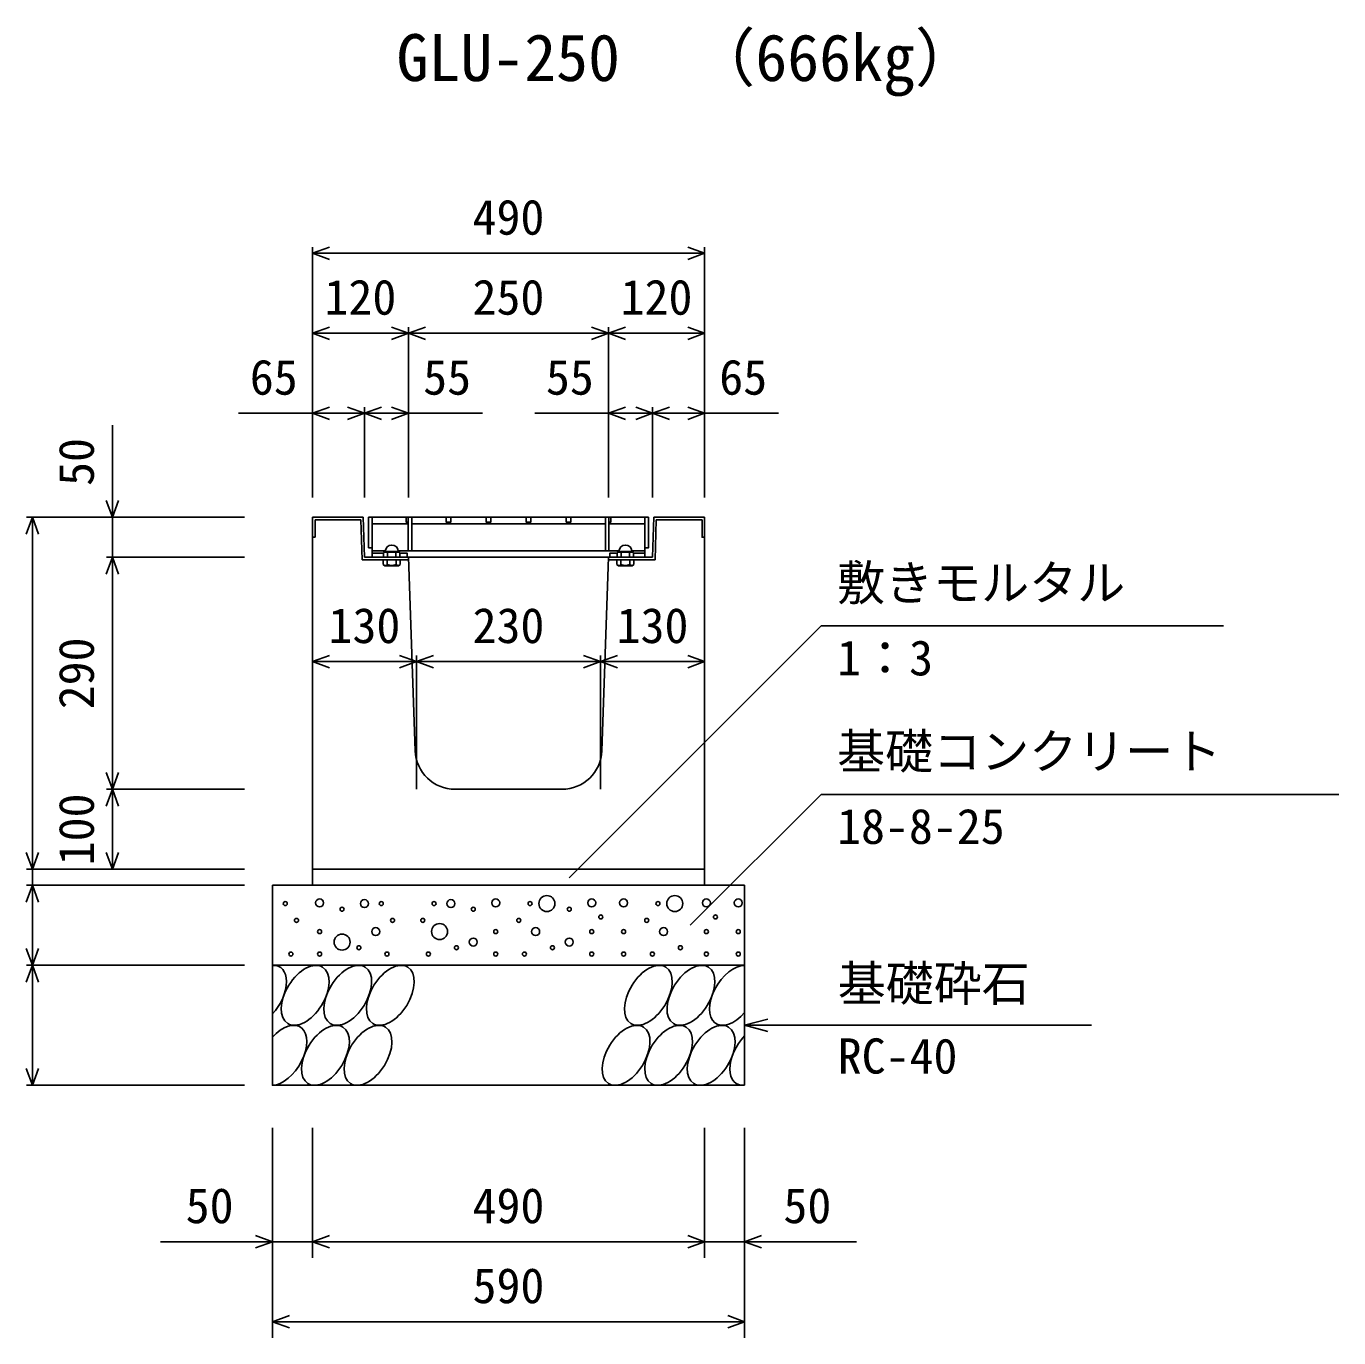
# Model space of a CAD drawing. Units: millimetres, scale not verified. Extents: x -25200 to 25200, y -8910 to 8910.
# Drawn here: x 2603 to 4244, y 4307 to 5946 of the extents above; entities that cross this region are included whole.
import ezdxf
from ezdxf.enums import TextEntityAlignment as Align

# ---------------------------------------------------------------- set-up
doc = ezdxf.new("R2010")
doc.units = ezdxf.units.MM
doc.header["$LTSCALE"] = 30
for name, color, linetype, lineweight in [('0-0_DIM', 7, 'Continuous', 25), ('0-2_HATCH', 6, 'Continuous', 25), ('0-5_OUTLINE', 3, 'Continuous', 25), ('0-7_TXT', 7, 'Continuous', 25)]:
    doc.layers.add(name, color=color, linetype=linetype, lineweight=lineweight)
doc.styles.add('ＭＳ ゴシック', font='')
doc.styles.get('ＭＳ ゴシック').set_extended_font_data('MS Gothic')

msp = doc.modelspace()

# ---------------------------------------------------------------- linework, layer by layer
at = {"layer": '0-0_DIM'}
for p, q in [((2961.1, 5669.64), (2961.1, 5357.03)), ((3451.1, 5662.14), (2961.1, 5662.14)), ((3451.1, 5669.64), (3451.1, 5357.03)), ((3081.1, 5562.14), (2961.1, 5562.14)), ((3081.1, 5569.64), (3081.1, 5357.03)), ((3081.1, 5562.14), (3331.1, 5562.14)), ((3331.1, 5569.64), (3331.1, 5357.03)), ((3331.1, 5562.14), (3451.1, 5562.14)), ((2961.1, 5462.14), (2868.78, 5462.14)), ((2961.1, 5462.14), (3026.1, 5462.14)), ((3026.1, 5469.64), (3026.1, 5357.03)), ((3081.1, 5462.14), (3026.1, 5462.14)), ((3081.1, 5462.14), (3173.41, 5462.14)), ((3331.1, 5462.14), (3238.78, 5462.14)), ((3331.1, 5462.14), (3386.1, 5462.14)), ((3386.1, 5469.64), (3386.1, 5357.03)), ((3451.1, 5462.14), (3386.1, 5462.14)), ((3451.1, 5462.14), (3543.41, 5462.14)), ((2711.1, 5332.11), (2711.1, 5447.31)), ((2603.6, 5332.11), (2876.1, 5332.11)), ((2611.1, 5332.11), (2611.1, 4892.11)), ((2711.1, 5332.11), (2711.1, 5282.11)), ((2703.6, 5282.11), (2876.1, 5282.11)), ((2711.1, 5282.11), (2711.1, 4992.11)), ((3596.67, 5196.35), (3281.79, 4881.47)), ((3596.67, 5196.35), (4099.32, 5196.35)), ((3091.1, 5151.69), (2961.1, 5151.69)), ((3091.1, 4992.11), (3091.1, 5159.19)), ((3091.1, 5151.69), (3321.1, 5151.69)), ((3321.1, 4992.11), (3321.1, 5159.19)), ((3321.1, 5151.69), (3451.1, 5151.69)), ((2703.6, 4992.11), (2876.1, 4992.11)), ((2711.1, 4992.11), (2711.1, 4892.11)), ((3596.67, 4985.76), (3433.01, 4822.11)), ((3596.67, 4985.76), (4243.54, 4985.76)), ((2603.6, 4892.11), (2876.1, 4892.11)), ((2603.6, 4872.11), (2876.1, 4872.11)), ((2603.6, 4772.11), (2876.1, 4772.11)), ((2611.1, 4772.11), (2611.1, 4622.11)), ((3501.1, 4697.11), (3530.07, 4704.87)), ((3501.1, 4697.11), (3934.41, 4697.11)), ((3501.1, 4697.11), (3530.07, 4689.34)), ((2603.6, 4622.11), (2876.1, 4622.11)), ((2911.1, 4306.59), (2911.1, 4568.94)), ((2961.1, 4406.59), (2961.1, 4568.94)), ((3451.1, 4406.59), (3451.1, 4568.94)), ((3501.1, 4306.59), (3501.1, 4568.94)), ((2771.21, 4426.59), (2911.1, 4426.59)), ((2911.1, 4426.59), (2961.1, 4426.59)), ((2961.1, 4426.59), (3451.1, 4426.59)), ((3501.1, 4426.59), (3451.1, 4426.59)), ((3640.98, 4426.59), (3501.1, 4426.59)), ((2911.1, 4326.59), (3501.1, 4326.59))]:
    msp.add_line(p, q, dxfattribs=at)
for points in [[(2982.24, 5654.45), (2961.1, 5662.14), (2982.24, 5669.84)], [(3429.95, 5669.84), (3451.1, 5662.14), (3429.95, 5654.45)], [(2982.24, 5554.45), (2961.1, 5562.14), (2982.24, 5569.84)], [(3059.95, 5554.45), (3081.1, 5562.14), (3059.95, 5569.84)], [(3102.24, 5554.45), (3081.1, 5562.14), (3102.24, 5569.84)], [(3309.95, 5569.84), (3331.1, 5562.14), (3309.95, 5554.45)], [(3352.24, 5569.84), (3331.1, 5562.14), (3352.24, 5554.45)], [(3429.95, 5569.84), (3451.1, 5562.14), (3429.95, 5554.45)], [(2982.24, 5469.84), (2961.1, 5462.14), (2982.24, 5454.45)], [(3004.95, 5469.84), (3026.1, 5462.14), (3004.95, 5454.45)], [(3047.24, 5469.84), (3026.1, 5462.14), (3047.24, 5454.45)], [(3059.95, 5469.84), (3081.1, 5462.14), (3059.95, 5454.45)], [(3352.24, 5469.84), (3331.1, 5462.14), (3352.24, 5454.45)], [(3364.95, 5469.84), (3386.1, 5462.14), (3364.95, 5454.45)], [(3407.24, 5469.84), (3386.1, 5462.14), (3407.24, 5454.45)], [(3429.95, 5469.84), (3451.1, 5462.14), (3429.95, 5454.45)], [(2703.4, 5353.25), (2711.1, 5332.11), (2718.79, 5353.25)], [(2603.4, 5310.96), (2611.1, 5332.11), (2618.79, 5310.96)], [(2703.4, 5260.96), (2711.1, 5282.11), (2718.79, 5260.96)], [(2982.24, 5159.38), (2961.1, 5151.69), (2982.24, 5143.99)], [(3069.95, 5159.38), (3091.1, 5151.69), (3069.95, 5143.99)], [(3112.24, 5159.38), (3091.1, 5151.69), (3112.24, 5143.99)], [(3299.95, 5159.38), (3321.1, 5151.69), (3299.95, 5143.99)], [(3342.24, 5159.38), (3321.1, 5151.69), (3342.24, 5143.99)], [(3429.95, 5159.38), (3451.1, 5151.69), (3429.95, 5143.99)], [(2718.79, 5013.25), (2711.1, 4992.11), (2703.4, 5013.25)], [(2703.4, 4970.96), (2711.1, 4992.11), (2718.79, 4970.96)], [(2618.79, 4913.25), (2611.1, 4892.11), (2603.4, 4913.25)], [(2718.79, 4913.25), (2711.1, 4892.11), (2703.4, 4913.25)], [(2611.1, 4892.11), (2611.1, 4872.11), (2611.1, 4772.11)], [(2618.79, 4850.96), (2611.1, 4872.11), (2603.4, 4850.96)], [(2618.79, 4793.25), (2611.1, 4772.11), (2603.4, 4793.25)], [(2618.79, 4750.96), (2611.1, 4772.11), (2603.4, 4750.96)], [(2618.79, 4643.25), (2611.1, 4622.11), (2603.4, 4643.25)], [(2889.95, 4434.29), (2911.1, 4426.59), (2889.95, 4418.9)], [(2982.24, 4434.29), (2961.1, 4426.59), (2982.24, 4418.9)], [(3429.95, 4434.29), (3451.1, 4426.59), (3429.95, 4418.9)], [(3522.24, 4434.29), (3501.1, 4426.59), (3522.24, 4418.9)], [(2932.24, 4334.29), (2911.1, 4326.59), (2932.24, 4318.9)], [(3479.95, 4334.29), (3501.1, 4326.59), (3479.95, 4318.9)]]:
    msp.add_lwpolyline(points, dxfattribs=at)
at = {"layer": '0-2_HATCH'}
for p, q in [((3381.1, 5332.11), (3031.1, 5332.11)), ((3035.6, 5332.11), (3035.6, 5282.11)), ((3080.6, 5332.11), (3080.6, 5290.11)), ((3085.1, 5332.11), (3085.1, 5290.11)), ((3327.1, 5332.11), (3327.1, 5290.11)), ((3331.6, 5332.11), (3331.6, 5290.11)), ((3376.6, 5332.11), (3376.6, 5282.11)), ((2964.3, 5328.91), (3021.49, 5328.91)), ((2964.3, 5328.91), (2964.3, 5307.11)), ((3021.49, 5328.91), (3022.99, 5278.91)), ((3035.6, 5324.11), (3080.6, 5324.11)), ((3085.1, 5324.11), (3327.1, 5324.11)), ((3331.6, 5324.11), (3376.6, 5324.11)), ((3390.7, 5328.91), (3389.2, 5278.91)), ((2961.1, 5307.11), (2964.3, 5307.11)), ((3035.6, 5290.11), (3051.95, 5290.11)), ((3049.89, 5287.11), (3035.6, 5287.11)), ((3035.6, 5282.11), (3376.6, 5282.11)), ((3051.58, 5288.91), (3049.89, 5287.94)), ((3049.89, 5282.76), (3049.89, 5287.94)), ((3050.76, 5282.11), (3049.89, 5282.76)), ((3069.44, 5282.11), (3050.76, 5282.11)), ((3068.61, 5289.24), (3051.58, 5289.24)), ((3051.58, 5289.24), (3051.58, 5288.91)), ((3068.61, 5288.91), (3051.58, 5288.91)), ((3054.99, 5282.76), (3054.99, 5287.94)), ((3065.2, 5282.76), (3065.2, 5287.94)), ((3068.24, 5290.11), (3343.95, 5290.11)), ((3068.61, 5289.24), (3068.61, 5288.91)), ((3068.61, 5288.91), (3070.3, 5287.94)), ((3069.44, 5282.11), (3070.3, 5282.76)), ((3070.3, 5282.76), (3070.3, 5287.94)), ((3343.58, 5288.91), (3341.89, 5287.94)), ((3341.89, 5282.76), (3341.89, 5287.94)), ((3342.76, 5282.11), (3341.89, 5282.76)), ((3342.76, 5282.11), (3361.44, 5282.11)), ((3343.58, 5289.24), (3360.61, 5289.24)), ((3343.58, 5289.24), (3343.58, 5288.91)), ((3343.58, 5288.91), (3360.61, 5288.91)), ((3346.99, 5282.76), (3346.99, 5287.94)), ((3357.2, 5282.76), (3357.2, 5287.94)), ((3360.24, 5290.11), (3376.6, 5290.11)), ((3360.61, 5289.24), (3360.61, 5288.91)), ((3360.61, 5288.91), (3362.3, 5287.94)), ((3361.44, 5282.11), (3362.3, 5282.76)), ((3362.3, 5282.76), (3362.3, 5287.94)), ((3362.3, 5287.11), (3376.6, 5287.11)), ((3022.99, 5278.91), (3081.21, 5278.91)), ((3070.6, 5278.91), (3049.6, 5278.91)), ((3049.6, 5278.91), (3049.6, 5272.91)), ((3051.6, 5271.41), (3049.6, 5272.91)), ((3049.92, 5272.63), (3051.6, 5271.41)), ((3068.6, 5271.41), (3051.6, 5271.41)), ((3054.6, 5278.91), (3054.6, 5272.91)), ((3065.6, 5278.91), (3065.6, 5272.91)), ((3070.27, 5272.63), (3068.6, 5271.41)), ((3070.6, 5278.91), (3070.6, 5272.91)), ((3331.1, 5278.91), (3389.2, 5278.91)), ((3341.6, 5278.91), (3341.6, 5272.91)), ((3341.6, 5278.91), (3362.6, 5278.91)), ((3341.92, 5272.63), (3343.6, 5271.41)), ((3343.6, 5271.41), (3360.6, 5271.41)), ((3346.6, 5278.91), (3346.6, 5272.91)), ((3357.6, 5278.91), (3357.6, 5272.91)), ((3360.6, 5271.41), (3362.6, 5272.91)), ((3362.27, 5272.63), (3360.6, 5271.41)), ((3362.6, 5278.91), (3362.6, 5272.91))]:
    msp.add_line(p, q, dxfattribs=at)
for points in [[(3031.1, 5332.11), (3031.1, 5294.11), (3035.6, 5294.11)], [(3080.6, 5326.11), (3078.1, 5326.11), (3078.1, 5332.11)], [(3134.1, 5332.11), (3134.1, 5326.11), (3128.1, 5326.11), (3128.1, 5332.11)], [(3184.1, 5332.11), (3184.1, 5326.11), (3178.1, 5326.11), (3178.1, 5332.11)], [(3234.1, 5332.11), (3234.1, 5326.11), (3228.1, 5326.11), (3228.1, 5332.11)], [(3284.1, 5332.11), (3284.1, 5326.11), (3278.1, 5326.11), (3278.1, 5332.11)], [(3334.1, 5332.11), (3334.1, 5326.11), (3331.6, 5326.11)], [(3381.1, 5332.11), (3381.1, 5294.11), (3376.6, 5294.11)], [(3390.7, 5328.91), (3447.9, 5328.91), (3447.9, 5307.11), (3451.1, 5307.11)], [(3079.6, 5282.11), (3079.6, 5287.11), (3070.3, 5287.11)], [(3332.6, 5282.11), (3332.6, 5287.11), (3341.89, 5287.11)]]:
    msp.add_lwpolyline(points, dxfattribs=at)
for centre, radius in [((2969.99, 4850.16), 5), ((3190.06, 4850.16), 5), ((3253.98, 4849.29), 10), ((3310.06, 4850.16), 5), ((3349.9, 4850.16), 5), ((3413.83, 4849.29), 10), ((3453.31, 4850.16), 5), ((3493.16, 4850.16), 5), ((2927.1, 4849.29), 2.5), ((2998.03, 4842.28), 2.5), ((3026.07, 4849.29), 5), ((3047.1, 4849.29), 2.5), ((3112.95, 4849.29), 2.5), ((3133.98, 4849.29), 5), ((3162.02, 4842.28), 2.5), ((3232.95, 4849.29), 2.5), ((3282.02, 4842.28), 2.5), ((3392.8, 4849.29), 2.5), ((2941.12, 4828.27), 2.5), ((3061.12, 4828.27), 2.5), ((3098.93, 4828.27), 2.5), ((3119.96, 4814.27), 10), ((3218.93, 4828.27), 2.5), ((3321.4, 4832.59), 2.5), ((3378.78, 4828.27), 2.5), ((3464.65, 4832.59), 2.5), ((2969.99, 4814.27), 2.5), ((2998.03, 4801.14), 10), ((3040.09, 4814.27), 5), ((3162.02, 4801.14), 5), ((3190.06, 4814.27), 2.5), ((3239.96, 4814.27), 5), ((3282.02, 4801.14), 5), ((3310.06, 4814.27), 2.5), ((3349.9, 4814.27), 2.5), ((3399.81, 4814.27), 5), ((3453.31, 4814.27), 2.5), ((3493.16, 4814.27), 2.5), ((3019.06, 4794.13), 2.5), ((3140.99, 4794.13), 2.5), ((3260.99, 4794.13), 2.5), ((3420.84, 4794.13), 2.5), ((2934.11, 4786.25), 2.5), ((2969.99, 4786.25), 2.5), ((3054.11, 4786.25), 2.5), ((3105.94, 4786.25), 2.5), ((3190.06, 4786.25), 2.5), ((3225.94, 4786.25), 2.5), ((3310.06, 4786.25), 2.5), ((3349.9, 4786.25), 2.5), ((3385.79, 4786.25), 2.5), ((3453.31, 4786.25), 2.5), ((3493.16, 4786.25), 2.5)]:
    msp.add_circle(centre, radius, dxfattribs=at)
for centre, radius, start, end in [((3052.44, 5283.24), 5.35, 61.49911, 118.50157), ((3052.44, 5287.45), 5.35, 241.49316, 298.50168), ((3060.1, 5289.24), 8.19, 0.00005, 180), ((3060.1, 5268.17), 20.42, 75.52626, 104.47362), ((3060.1, 5302.52), 20.42, 255.52638, 284.47379), ((3067.75, 5283.24), 5.35, 61.5, 118.50011), ((3067.75, 5287.45), 5.35, 241.49831, 298.50769), ((3344.44, 5283.24), 5.35, 61.49989, 118.5), ((3344.44, 5287.45), 5.35, 241.49231, 298.50169), ((3352.1, 5289.24), 8.19, 0, 179.99995), ((3352.1, 5268.17), 20.42, 75.52638, 104.47374), ((3352.1, 5302.52), 20.42, 255.52621, 284.47362), ((3359.75, 5283.24), 5.35, 61.49843, 118.50089), ((3359.75, 5287.45), 5.35, 241.49832, 298.50684), ((3052.1, 5275.53), 3.62, 226.39563, 313.60437), ((3060.1, 5287.53), 15.62, 249.39075, 290.60925), ((3068.1, 5275.53), 3.62, 226.39563, 313.60437), ((3344.1, 5275.53), 3.62, 226.39563, 313.60437), ((3352.1, 5287.53), 15.62, 249.39075, 290.60925), ((3360.1, 5275.53), 3.62, 226.39563, 313.60437)]:
    msp.add_arc(centre, radius, start, end, dxfattribs=at)
for centre in [(2951.94, 4734.59), (3005.15, 4734.59), (3058.36, 4734.59), (3380.82, 4734.59), (3434.03, 4734.59), (2977.26, 4659.6), (3030.47, 4659.6), (3352.93, 4659.6), (3406.14, 4659.6), (3459.35, 4659.6)]:
    msp.add_ellipse(centre, major_axis=(21.81, 35.31), ratio=0.5792, dxfattribs=at)
for centre, start_param, end_param in [((2898.73, 4734.59), 4.385593, 6.6745444), ((3487.24, 4734.59), 0.3357715, 4.4411806), ((2924.05, 4659.6), 3.5111464, 7.548991), ((3512.56, 4659.6), 1.2110787, 3.5658734)]:
    msp.add_ellipse(centre, major_axis=(21.81, 35.31), ratio=0.5792, start_param=start_param, end_param=end_param, dxfattribs=at)
at = {"layer": '0-5_OUTLINE'}
for p, q in [((2961.1, 5332.11), (2961.1, 4872.11)), ((2961.1, 5332.11), (3024.6, 5332.11)), ((3024.6, 5332.11), (3026.1, 5282.11)), ((3387.6, 5332.11), (3386.1, 5282.11)), ((3387.6, 5332.11), (3451.1, 5332.11)), ((3451.1, 5332.11), (3451.1, 4872.11)), ((3026.1, 5282.11), (3081.1, 5282.11)), ((3081.1, 5282.11), (3089.43, 5040.38)), ((3331.1, 5282.11), (3322.76, 5040.38)), ((3331.1, 5282.11), (3386.1, 5282.11)), ((3139.4, 4992.11), (3272.79, 4992.11)), ((2961.1, 4892.11), (3451.1, 4892.11)), ((3501.1, 4872.11), (2911.1, 4872.11)), ((3501.1, 4622.11), (3501.1, 4872.11)), ((3501.1, 4772.11), (2911.1, 4772.11))]:
    msp.add_line(p, q, dxfattribs=at)
msp.add_lwpolyline([(3501.1, 4622.11), (2911.1, 4622.11), (2911.1, 4872.11)], dxfattribs=at)
for centre, start, end in [((3139.4, 5042.11), 181.97493, 270), ((3272.79, 5042.11), 270, 358.02507)]:
    msp.add_arc(centre, 50, start, end, dxfattribs=at)

# ---------------------------------------------------------------- texts
at = {"layer": '0-0_DIM', "style": 'ＭＳ ゴシック'}
for s, p in [('490', (3161.1, 5672.14)), ('120', (2976.1, 5572.14)), ('250', (3161.1, 5572.14)), ('120', (3346.1, 5572.14)), ('65', (2882.78, 5472.14)), ('55', (3099.42, 5472.14)), ('55', (3252.78, 5472.14)), ('65', (3469.42, 5472.14)), ('敷きモルタル', (3616.67, 5215.08)), ('130', (2981.1, 5161.69)), ('230', (3161.1, 5161.69)), ('130', (3341.1, 5161.69)), ('1：3', (3616.67, 5121.27)), ('基礎コンクリート', (3616.67, 5004.5)), ('18-8-25', (3616.67, 4910.68)), ('基礎砕石', (3617.42, 4714.28)), ('RC-40', (3617.42, 4623.59)), ('50', (2802.6, 4436.59)), ('490', (3161.1, 4436.59)), ('50', (3549.59, 4436.59)), ('590', (3161.1, 4336.59))]:
    msp.add_text(s, height=43.99, dxfattribs=at).set_placement(p, align=Align.BOTTOM_LEFT)
for s, p in [('50', (2701.1, 5371.34)), ('290', (2701.1, 5092.11)), ('100', (2701.1, 4897.11))]:
    msp.add_text(s, height=43.99, rotation=90, dxfattribs=at).set_placement(p, align=Align.BOTTOM_LEFT)
at = {"layer": '0-7_TXT', "style": 'ＭＳ ゴシック'}
for s, p in [('（666kg）', (3434.47, 5859.83)), ('GLU-250', (3066.1, 5859.83))]:
    msp.add_text(s, height=58.65, dxfattribs=at).set_placement(p, align=Align.BOTTOM_LEFT)

doc.saveas('drawing.dxf')
